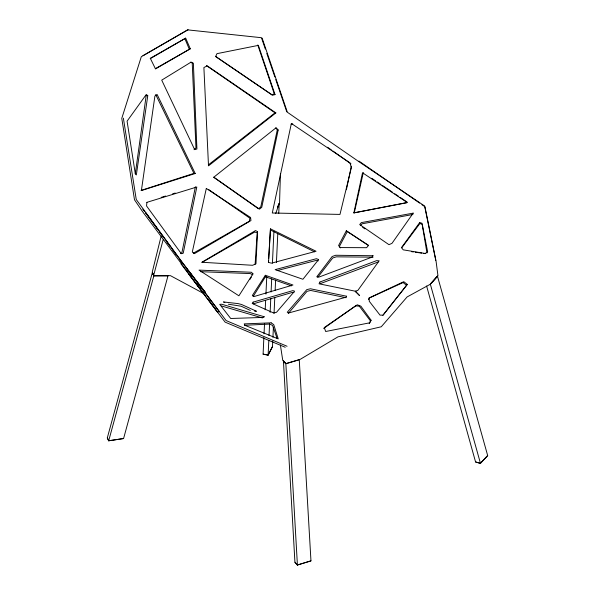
<?xml version="1.0" encoding="UTF-8"?>
<svg xmlns="http://www.w3.org/2000/svg" width="595" height="595" viewBox="0 0 595 595"><rect width="100%" height="100%" fill="white"/><g stroke="black" fill="none" stroke-linecap="round" stroke-linejoin="round"><path stroke-width="0.89" d="M280.431 173.881L279.553 202.776L275.671 213.583M272.755 341.039L272.495 346.58L268.07 355.126L263.102 354.151L263.868 337.499M264.046 333.802L264.53 323.643M265.192 309.794L265.63 300.557M265.935 294.086L266.776 276.541M263.079 354.129L268.122 355.103L268.821 340.251M269.037 335.602L269.602 323.539M270.123 312.39L270.777 298.467M271.082 291.966L271.692 278.966M272.428 263.183L273.908 231.611M272.926 337.343L273.403 327.183M274.05 313.327L274.786 297.626M275.135 290.234L275.611 280.074M276.43 262.529L277.776 233.895M278.728 213.575L279.196 203.416L277.478 207.476L279.233 203.46M270.457 228.852L268.524 262.388L271.446 263.168L316.064 251.254L270.457 228.852L268.672 258.587M255.129 264.195L257.189 232.675L254.608 232.087L202.017 262.432M268.412 262.261L268.538 260.424M135.31 173.762L146.184 95.505L147.761 95.728L136.344 174.915L135.34 174.023L127.085 121.172L146.31 94.449L147.761 95.728M195.413 186.77L181.825 252.979L180.575 253.396M346.387 189.753L351.355 166.221M353.846 212.891L362.526 172.766L407.218 202.501L353.846 212.891L406.891 202.716M203.624 292.844L203.497 293.417L170.445 275.656L153.629 275.478L152.29 271.967L161.022 236.617M354.315 212.698L363.3 172.587M153.629 275.478L163.104 239.845M123.611 438.515L108.692 440.783L153.845 275.842L152.365 272.517L107.301 437.92L108.662 440.776L123.582 438.545L168.021 275.745L153.8 275.82L152.335 272.547M368.573 299.657L369.019 298.14L403.12 282.551L406.586 285.384L382.868 315.328M369.19 323.613L370.462 320.921L359.365 306.224L355.684 305.845L323.628 328.447M268.122 355.103L272.495 346.58M346.305 230.823L338.57 245.564L340.221 247.572L366.572 247.699L368.573 245.385L346.305 230.823L368.506 245.519M347.197 231.767L339.373 246.508L340.459 247.899M249.893 279.471L251.328 277.151M253.106 296.57L265.444 276.779L265.348 275.277L292.978 285.012L254.258 296.481L252.347 295.484L265.348 275.277M406.586 285.384L407.27 284.388L403.774 281.673L369.153 297.931L369.294 301.315L380.004 315.112L383.016 315.171L407.27 284.388M419.706 222.56L401.476 247.594L403.224 249.848L425.098 253.455L427.671 251.901L422.034 223.251L419.706 222.56L419.884 223.512L401.774 247.765M317.775 277.322L332.731 257.977L336.294 256.839L373.065 257.166M288.218 313.55L307.005 291.349L310.664 290.449L346.141 297.731M360.377 225.691L362.065 223.802L412.96 214.475M480.463 463.349L430.319 284.113L437.466 276.139L487.669 455.547L480.463 463.349L475.569 461.965L426.608 286.017M430.371 284.105L437.489 276.177M475.546 461.928L480.277 463.379L487.699 455.599M194.037 149.695L195.963 147.947L192.23 63.055L190.668 62.282M195.22 282.328L188.422 273.551L217.651 312.323L219.005 311.163L189.842 272.473M275.872 112.909L208.503 165.849L203.892 67.547L207.224 65.859L275.872 112.909L275.031 112.842L206.405 65.576M208.295 164.934L275.031 112.842M185.677 38.147L150.416 58.563L155.503 68.923L190.288 48.783L185.677 38.147L150.193 58.347M142.971 55.692L188.109 29.75M155.325 68.678L190.288 48.783M193.375 253.15L249.305 221.243L249.9 218.209L208.585 189.5M275.024 94.612L258.364 45.376L216.974 53.654L215.628 56.547L272.428 95.215L275.024 94.612L274.295 93.861L272.034 94.828L215.591 56.391M320.512 283.555L378.093 262.016M141.037 190.43L193.933 173.376L195.212 173.517L157.154 94.531L154.901 96.063L141.394 190.549L195.212 173.517M161.193 197.384L165.581 196.03M172.602 193.851L175.235 193.033M297.411 565.019L285.853 363.679L283.421 360.823L294.934 562.327L297.411 565.019L310.962 560.877L299.263 359.782L285.912 363.694L283.369 360.927M294.994 562.223L297.336 565.005L310.969 560.862M253.344 303.814L292.271 292.442L293.989 292.517M277.129 270.599L316.808 260.283L318.199 260.878M291.178 124.258L292.755 123.938M244.433 325.287L269.595 324.074L272.57 325.406L277.091 338.421M153.845 275.842L168.021 275.745M254.578 311.2L256.49 311.252L241.607 304.506L238.052 303.599L223.445 301.948L224.851 302.528M200.671 271.692L250.324 273.581L252.763 274.83M228.376 304.201L241.183 306.224L250.324 310.419M411.614 251.692L413.436 251.945M415.258 252.206L421.647 253.113M423.469 253.373L425.291 253.634M221.377 305.942L262.447 317.946M419.884 223.512L422.153 224.278L426.972 252.994M265.444 276.779L291.505 285.868M285.221 347.264L225.118 322.14L180.94 263.801M287.065 346.26L226.107 320.571L182.963 263.354L136.248 199.489L123.366 118.152M270.688 230.139L314.524 251.834M371.741 178.269L375.579 180.85M377.111 181.884L380.949 184.465M382.481 185.499L392.455 192.215M394.753 193.762L398.59 196.343M400.13 197.376L407.032 202.025M358.919 161.059L419.639 203.088M421.914 204.665L424.949 206.77L436.113 261.517L437.965 275.783L430.222 284.291L407.114 296.942L381.261 326.774L337.99 336.844L300.311 359.291L285.659 363.709L282.766 360.451L280.371 344.944M362.63 227.275L364.876 228.852M213.664 177.213L258.423 208.756L260.766 206.941L277.3 129.814L275.783 127.932M327.57 147.233L331.341 149.918M332.858 150.989L350.983 163.878M186.599 268.702L193.382 277.24M195.078 279.375L205.253 292.19L180.791 260.55L145.701 212.876L157.102 228.577M191.835 277.672L142.369 211.344L134.485 199.779L121.782 118.346L141.312 56.711L187.618 29.869L261.45 37.708L265.325 49.043M195.762 282.729L199.132 287.065M196.357 283.785L204.851 294.756M159.817 232.31L163.625 237.539M166.347 241.272L170.155 246.501M172.877 250.235L176.135 254.72M179.4 259.204L182.665 263.682M207.64 298.415L217.651 312.323M155.704 94.523L193.933 173.376M107.338 437.883L108.692 440.783M184.785 38.437L189.277 49.14M266.813 53.401L274.86 76.941M275.753 79.559L286.775 111.823M262.127 38.095L287.355 112.239L358.837 161.624L424.585 205.982L435.785 260.394M257.776 44.975L274.295 93.861M257.561 231.678L255.962 263.823L252.585 265.288L201.861 262.254L255.553 230.548L257.561 231.678M146.891 202.345L146.563 205.982L181.349 253.715L183.215 253.202L196.811 187.008L146.891 202.345M278.185 129.993L261.755 207.291L259.487 209.172L213.784 177.213L276.117 127.739L278.185 129.993M291.364 123.47L272.279 213.003L339.976 214.408L351.347 167.641L349.994 162.859L291.364 123.47M206.309 188.451L192.297 252.042L194.401 253.656L250.964 220.574L250.584 217.51L206.309 188.451M346.506 296.213L346.186 297.158L288.984 312.888L287.259 312.271L306.782 289.624L310.478 288.776L346.506 296.213M319.954 282.015L319.061 283.822L355.215 291.186L357.833 290.42L379.164 260.818L376.665 260.625L319.954 282.015M371.109 320.251L369.815 322.795L325.666 331.504L324.297 327.555L357.275 304.789L360.882 306.172L371.109 320.251M373.005 255.746L372.158 257.077L319.203 276.995L316.771 276.831L332.151 256.505L335.729 255.255L373.005 255.746M252.957 273.841L238.9 295.804L199.005 270.1L251.425 272.257L252.957 273.841M264.15 316.733L263.704 317.41L230.704 318.489L219.741 304.357L221.727 304.231L264.15 316.733M253.12 302.134L252.206 303.48L273.774 313.029L276.511 312.293L294.614 291.186L292.881 290.62L253.12 302.134M413.19 213.136L391.979 243.355L388.966 244.671L359.7 224.575L361.329 222.612L413.19 213.136M318.623 259.532L302.929 279.271L275.121 269.639L316.451 258.699L318.623 259.532M191.025 62.148L161.721 80.147L194.662 149.598L196.923 148.995L193.375 63.219L191.025 62.148M271.149 322.84L244.21 323.881L245.11 325.391L278.237 338.89L273.737 324.625L271.149 322.84M355.847 291.803L355.215 291.186L359.588 295.589L355.847 291.803M144.6 211.381L142.956 209.15L144.592 211.389"/></g></svg>
